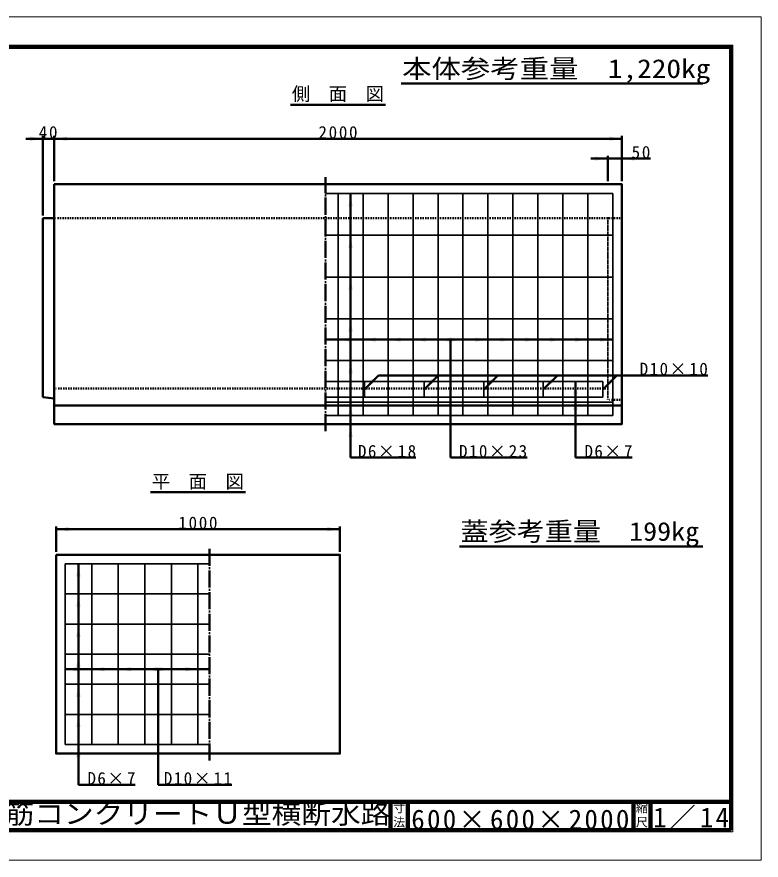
# Model space of a CAD drawing. Units: millimetres, scale not verified. Extents: x -2102 to 2102, y -1485 to 1485.
# Drawn here: x -519 to 2102, y -1485 to 1485 of the extents above; entities that cross this region are included whole.
import ezdxf
from ezdxf.enums import TextEntityAlignment as Align

# ---------------------------------------------------------------- set-up
doc = ezdxf.new("R2010")
doc.units = ezdxf.units.MM
doc.header["$LTSCALE"] = 5
doc.linetypes.add('DOTTED', pattern=[1.75, 0.25, -1.5])
doc.linetypes.add('LONG_DASHED_DOTTED', pattern=[15.25, 12, -1.5, 0.25, -1.5])
doc.layers.add('0-0_V-nasSTD', color=7, linetype='Continuous', lineweight=50)
doc.layers.add('0-1_0', color=7, linetype='Continuous', lineweight=50)
doc.styles.add('ＭＳ ゴシック', font='')
doc.styles.get('ＭＳ ゴシック').set_extended_font_data('MS Gothic')

msp = doc.modelspace()

# ---------------------------------------------------------------- linework, layer by layer
at = {"layer": '0-0_V-nasSTD'}
for p, q in [((-427.658, 1065.745), (-427.658, 785.745)), ((-387.658, 1065.745), (-387.658, 905.745)), ((-387.658, 1055.745), (1612.342, 1055.745)), ((1612.342, 1065.745), (1612.342, 905.745)), ((1562.342, 985.745), (1502.342, 985.745)), ((1562.342, 995.745), (1562.342, 905.745)), ((656.342, 862.678), (656.342, -67.322)), ((-387.658, 775.745), (-427.658, 775.745)), ((-427.658, 775.745), (-427.658, 145.745)), ((1580.342, 348.178), (568.342, 348.178)), ((1008.342, 348.178), (1008.342, -67.322)), ((754.704, 222.461), (705.206, 172.964)), ((1914.704, 222.461), (754.704, 222.461)), ((964.704, 222.461), (915.206, 172.964)), ((1174.704, 222.461), (1125.206, 172.964)), ((1384.704, 222.461), (1335.206, 172.964)), ((1594.704, 222.461), (1545.206, 172.964)), ((1448.342, 200.932), (1448.342, -67.322)), ((-427.658, 145.745), (-387.658, 140.745)), ((1612.342, 115.662), (-387.658, 115.662)), ((656.342, -67.322), (886.342, -67.322)), ((1008.342, -67.322), (1278.342, -67.322)), ((1448.342, -67.322), (1648.342, -67.322)), ((-381.042, -309.593), (-381.042, -399.593)), ((-381.042, -319.593), (618.958, -319.593)), ((618.958, -309.593), (618.958, -399.593)), ((-302.242, -441.593), (-302.242, -1219.593)), ((158.958, -812.593), (-349.042, -812.593)), ((-21.442, -812.593), (-21.442, -1219.593)), ((-302.242, -1219.593), (-102.242, -1219.593)), ((-21.442, -1219.593), (238.558, -1219.593))]:
    msp.add_line(p, q, dxfattribs=at)
at = {"layer": '0-0_V-nasSTD', "linetype": 'LONG_DASHED_DOTTED'}
for p, q in [((568.342, 25.745), (568.342, 920.745)), ((158.958, -1134.593), (158.958, -384.593))]:
    msp.add_line(p, q, dxfattribs=at)
at = {"layer": '0-0_V-nasSTD', "lineweight": 35}
for p, q in [((568.342, 862.678), (1580.342, 862.678)), ((612.342, 862.678), (612.342, 81.495)), ((700.342, 862.678), (700.342, 81.495)), ((788.342, 862.678), (788.342, 81.495)), ((876.342, 862.678), (876.342, 81.495)), ((964.342, 862.678), (964.342, 81.495)), ((1052.342, 862.678), (1052.342, 81.495)), ((1140.342, 862.678), (1140.342, 81.495)), ((1228.342, 862.678), (1228.342, 81.495)), ((1316.342, 862.678), (1316.342, 81.495)), ((1404.342, 862.678), (1404.342, 81.495)), ((1492.342, 862.678), (1492.342, 81.495)), ((1580.342, 862.678), (1580.342, 81.495)), ((568.342, 715.678), (1580.342, 715.678)), ((568.342, 568.678), (1580.342, 568.678)), ((568.342, 421.678), (1580.342, 421.678)), ((568.342, 274.678), (1580.342, 274.678)), ((568.342, 200.932), (1545.206, 200.932)), ((705.206, 200.932), (705.206, 144.995)), ((915.206, 200.932), (915.206, 144.995)), ((1125.206, 200.932), (1125.206, 144.995)), ((1335.206, 200.932), (1335.206, 144.995)), ((1545.206, 200.932), (1545.206, 144.995)), ((1545.206, 144.995), (568.342, 144.995)), ((568.342, 127.678), (1580.342, 127.678)), ((568.342, 81.495), (1580.342, 81.495)), ((-349.042, -441.593), (-349.042, -1077.593)), ((158.958, -441.593), (-349.042, -441.593)), ((-255.442, -441.593), (-255.442, -1077.593)), ((-161.842, -441.593), (-161.842, -1077.593)), ((-68.242, -441.593), (-68.242, -1077.593)), ((25.358, -441.593), (25.358, -1077.593)), ((118.958, -441.593), (118.958, -1077.593)), ((158.958, -547.593), (-349.042, -547.593)), ((158.958, -653.593), (-349.042, -653.593)), ((158.958, -759.593), (-349.042, -759.593)), ((158.958, -865.593), (-349.042, -865.593)), ((158.958, -971.593), (-349.042, -971.593)), ((158.958, -1077.593), (-349.042, -1077.593))]:
    msp.add_line(p, q, dxfattribs=at)
at = {"layer": '0-0_V-nasSTD', "linetype": 'DOTTED'}
for p, q in [((1612.342, 775.745), (-387.658, 775.745)), ((1562.342, 775.745), (1562.342, 135.745)), ((1562.342, 175.745), (-387.658, 175.745)), ((1612.342, 135.745), (1562.342, 135.745))]:
    msp.add_line(p, q, dxfattribs=at)
at = {"layer": '0-0_V-nasSTD', "lineweight": 100}
for p, q in [((797.5, -1280), (797.5, -1380)), ((857.5, -1280), (857.5, -1380)), ((1652.5, -1280), (1652.5, -1380)), ((1652.5, -1280), (1652.5, -1380)), ((1712.5, -1280), (1712.5, -1380)), ((-1997.5, -1380), (1997.5, -1380))]:
    msp.add_line(p, q, dxfattribs=at)
at = {"layer": '0-0_V-nasSTD', "lineweight": 18}
for points in [[(-2102.5, -1485), (-2102.5, 1485), (2102.5, 1485), (2102.5, -1485)], [(-2002.5, -1385), (-2002.5, 1385), (2002.5, 1385), (2002.5, -1385)]]:
    msp.add_lwpolyline(points, close=True, dxfattribs=at)
at = {"layer": '0-0_V-nasSTD', "lineweight": 100}
msp.add_lwpolyline([(1997.5, -1380), (1997.5, 1380), (-1997.5, 1380)], dxfattribs=at)
at = {"layer": '0-0_V-nasSTD'}
for points in [[(-387.658, 1055.745), (-427.658, 1055.745), (-487.658, 1055.745)], [(1562.342, 985.745), (1612.342, 985.745), (1712.342, 985.745)]]:
    msp.add_lwpolyline(points, dxfattribs=at)
for points in [[(-387.658, 895.745), (-387.658, 50.745), (1612.342, 50.745), (1612.342, 895.745)], [(-381.042, -409.593), (-381.042, -1109.593), (618.958, -1109.593), (618.958, -409.593)]]:
    msp.add_lwpolyline(points, close=True, dxfattribs=at)
for points in [[(-472.658, 1048.245), (-472.658, 1063.245), (-427.658, 1055.745)], [(-387.658, 1055.745), (-342.658, 1048.245), (-342.658, 1063.245)], [(1567.342, 1048.245), (1567.342, 1063.245), (1612.342, 1055.745)], [(1517.342, 978.245), (1517.342, 993.245), (1562.342, 985.745)], [(1612.342, 985.745), (1657.342, 978.245), (1657.342, 993.245)], [(648.842, 817.678), (656.342, 862.678), (663.842, 817.678)], [(648.842, 670.678), (656.342, 715.678), (663.842, 670.678)], [(648.842, 523.678), (656.342, 568.678), (663.842, 523.678)], [(648.842, 376.678), (656.342, 421.678), (663.842, 376.678)], [(612.342, 348.178), (657.342, 340.678), (657.342, 355.678)], [(700.342, 348.178), (745.342, 340.678), (745.342, 355.678)], [(788.342, 348.178), (833.342, 340.678), (833.342, 355.678)], [(876.342, 348.178), (921.342, 340.678), (921.342, 355.678)], [(964.342, 348.178), (1009.342, 340.678), (1009.342, 355.678)], [(1007.342, 340.678), (1007.342, 355.678), (1052.342, 348.178)], [(1095.342, 340.678), (1095.342, 355.678), (1140.342, 348.178)], [(1183.342, 340.678), (1183.342, 355.678), (1228.342, 348.178)], [(1271.342, 340.678), (1271.342, 355.678), (1316.342, 348.178)], [(1359.342, 340.678), (1359.342, 355.678), (1404.342, 348.178)], [(1447.342, 340.678), (1447.342, 355.678), (1492.342, 348.178)], [(1535.342, 340.678), (1535.342, 355.678), (1580.342, 348.178)], [(648.842, 229.678), (656.342, 274.678), (663.842, 229.678)], [(705.206, 172.964), (731.723, 210.087), (742.33, 199.48)], [(915.206, 172.964), (941.723, 210.087), (952.33, 199.48)], [(1125.206, 172.964), (1151.723, 210.087), (1162.33, 199.48)], [(1335.206, 172.964), (1361.723, 210.087), (1372.33, 199.48)], [(1545.206, 172.964), (1571.723, 210.087), (1582.33, 199.48)], [(1440.842, 155.932), (1448.342, 200.932), (1455.842, 155.932)], [(648.842, 82.678), (656.342, 127.678), (663.842, 82.678)], [(1440.842, 99.995), (1448.342, 144.995), (1455.842, 99.995)], [(648.842, 5.745), (656.342, 50.745), (663.842, 5.745)], [(-381.042, -319.593), (-336.042, -327.093), (-336.042, -312.093)], [(573.958, -327.093), (573.958, -312.093), (618.958, -319.593)], [(-309.742, -486.593), (-302.242, -441.593), (-294.742, -486.593)], [(-309.742, -592.593), (-302.242, -547.593), (-294.742, -592.593)], [(-309.742, -698.593), (-302.242, -653.593), (-294.742, -698.593)], [(-309.742, -804.593), (-302.242, -759.593), (-294.742, -804.593)], [(-349.042, -812.593), (-304.042, -820.093), (-304.042, -805.093)], [(-255.442, -812.593), (-210.442, -820.093), (-210.442, -805.093)], [(-161.842, -812.593), (-116.842, -820.093), (-116.842, -805.093)], [(-68.242, -812.593), (-23.242, -820.093), (-23.242, -805.093)], [(-19.642, -820.093), (-19.642, -805.093), (25.358, -812.593)], [(73.958, -820.093), (73.958, -805.093), (118.958, -812.593)], [(-309.742, -910.593), (-302.242, -865.593), (-294.742, -910.593)], [(-309.742, -1016.593), (-302.242, -971.593), (-294.742, -1016.593)], [(-309.742, -1122.593), (-302.242, -1077.593), (-294.742, -1122.593)]]:
    msp.add_solid(points, dxfattribs=at)
at = {"layer": '0-1_0'}
for p, q in [((834, 1250), (1897.5, 1250)), ((445.342, 1175.745), (779.342, 1175.745)), ((-48.042, -189.593), (285.958, -189.593)), ((1039.5, -380), (1897.5, -380))]:
    msp.add_line(p, q, dxfattribs=at)
at = {"layer": '0-1_0', "lineweight": 100}
msp.add_line((-1997.5, -1280), (1997.5, -1280), dxfattribs=at)

# ---------------------------------------------------------------- texts
at = {"layer": '0-0_V-nasSTD', "style": 'ＭＳ ゴシック'}
for s, height, width, p in [('本体参考重量\u30001,220kg', 65.98, 1.15, (838, 1250)), ('蓋参考重量\u3000199kg', 65.98, 1.1, (1043.5, -380)), ('鉄筋コンクリートＵ型横断水路', 69.65, 1.1, (-666.75, -1377.53))]:
    msp.add_text(s, height=height, dxfattribs=dict(at, width=width)).set_placement(p, align=Align.BOTTOM_LEFT)
for s, height, p in [('側\u3000面\u3000図', 47.65, (449.338, 1175.745)), ('平\u3000面\u3000図', 47.65, (-44.046, -189.593)), ('寸', 30.79, (806.482, -1326.001)), ('縮', 30.79, (1661.482, -1326.001)), ('法', 30.79, (806.476, -1375.99)), ('尺', 30.79, (1661.476, -1375.99))]:
    msp.add_text(s, height=height, dxfattribs=at).set_placement(p, align=Align.BOTTOM_LEFT)
at = {"layer": '0-0_V-nasSTD', "attachment_point": 7, "style": 'ＭＳ ゴシック'}
for s, insert, char_height in [('\\T1.2;40', (-441.803, 1055.745), 43.99), ('\\T1.2;2000', (543.236, 1055.745), 43.99), ('\\T1.2;50', (1646.342, 985.745), 43.99), ('\\T1.17;D10×10', (1674.704, 222.461), 43.99), ('\\T1.17;D6×18', (682.342, -67.322), 43.99), ('\\T1.17;D10×23', (1038.342, -67.322), 43.99), ('\\T1.16;D6×7', (1480.342, -67.322), 43.99), ('\\T1.2;1000', (49.852, -319.593), 43.99), ('\\T1.16;D6×7', (-270.242, -1219.593), 43.99), ('\\T1.17;D10×11', (-1.442, -1219.593), 43.99), ('\\T1.16;1／14', (1722, -1377.418), 69.65), ('\\T1.17;600×600×2000', (870.25, -1377.53), 69.65)]:
    msp.add_mtext(s, dxfattribs=dict(at, insert=insert, char_height=char_height))

doc.saveas('drawing.dxf')
